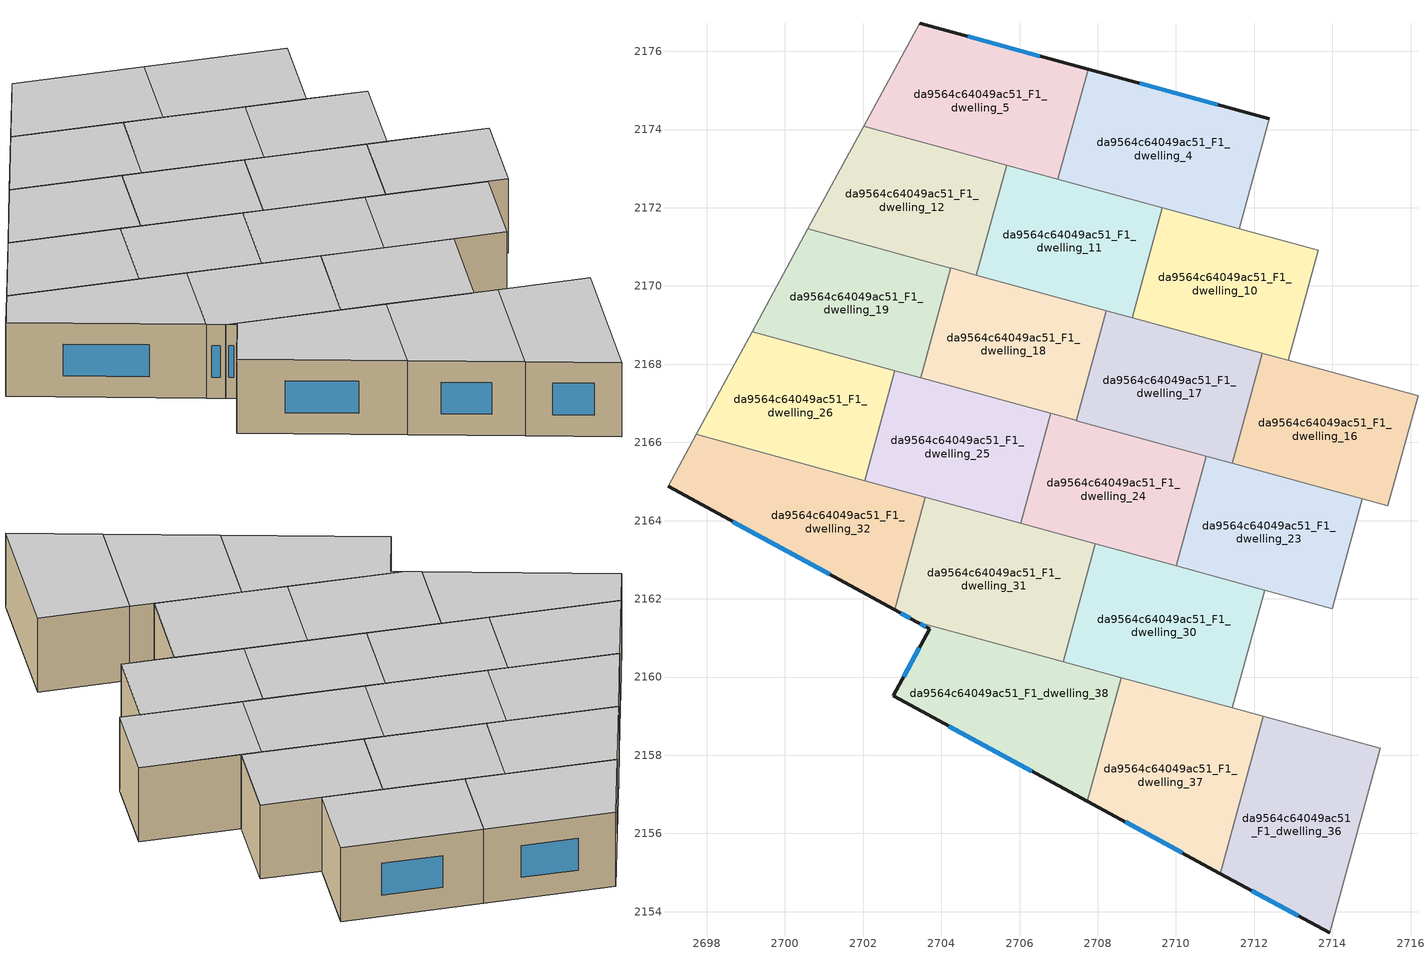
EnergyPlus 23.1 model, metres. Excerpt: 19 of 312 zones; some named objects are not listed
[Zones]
da9564c64049ac51_F1_dwelling_10
 floor to da9564c64049ac51_F0_dwelling_10 (EU_floor_Construction): 2713.63,2170.91 2712.86,2168.1 2708.88,2169.19 2709.65,2172 z3
 wall to da9564c64049ac51_F1_dwelling_9 (EU_wall_Construction): 2712.86,2168.1 2713.63,2170.91 z3:6
 wall to da9564c64049ac51_F1_dwelling_11 (EU_wall_Construction): 2709.65,2172 2708.88,2169.19 z3:6
 wall to da9564c64049ac51_F1_dwelling_17 (EU_wall_Construction): 2708.88,2169.19 2712.21,2168.28 z3:6
 wall to da9564c64049ac51_F1_dwelling_3 (EU_wall_Construction): 2713.63,2170.91 2711.62,2171.46 z3:6
 wall to da9564c64049ac51_F1_dwelling_16 (EU_wall_Construction): 2712.21,2168.28 2712.86,2168.1 z3:6
 wall to da9564c64049ac51_F1_dwelling_4 (EU_wall_Construction): 2711.62,2171.46 2709.65,2172 z3:6
 ceiling to da9564c64049ac51_F2_dwelling_10 (EU_floor_Construction): 2712.86,2168.1 2713.63,2170.91 2709.65,2172 2708.88,2169.19 z6
da9564c64049ac51_F1_dwelling_11
 floor to da9564c64049ac51_F0_dwelling_11 (EU_floor_Construction): 2709.65,2172 2708.88,2169.19 2704.9,2170.28 2705.67,2173.09 z3
 wall to da9564c64049ac51_F1_dwelling_12 (EU_wall_Construction): 2705.67,2173.09 2704.9,2170.28 z3:6
 wall to da9564c64049ac51_F1_dwelling_18 (EU_wall_Construction): 2704.9,2170.28 2708.22,2169.37 z3:6
 wall to da9564c64049ac51_F1_dwelling_4 (EU_wall_Construction): 2709.65,2172 2706.98,2172.73 z3:6
 wall to da9564c64049ac51_F1_dwelling_17 (EU_wall_Construction): 2708.22,2169.37 2708.88,2169.19 z3:6
 wall to da9564c64049ac51_F1_dwelling_5 (EU_wall_Construction): 2706.98,2172.73 2705.67,2173.09 z3:6
 ceiling to da9564c64049ac51_F2_dwelling_11 (EU_floor_Construction): 2708.88,2169.19 2709.65,2172 2705.67,2173.09 2704.9,2170.28 z6
da9564c64049ac51_F1_dwelling_12
 floor to da9564c64049ac51_F0_dwelling_12 (EU_floor_Construction): 2705.67,2173.09 2704.9,2170.28 2700.59,2171.46 2702.01,2174.09 z3
 wall adiabatic (EU_wall_Construction): 2702.01,2174.09 2700.59,2171.46 z3:6
 wall to da9564c64049ac51_F1_dwelling_19 (EU_wall_Construction): 2700.59,2171.46 2704.24,2170.46 z3:6
 wall to da9564c64049ac51_F1_dwelling_5 (EU_wall_Construction): 2705.67,2173.09 2702.01,2174.09 z3:6
 wall to da9564c64049ac51_F1_dwelling_18 (EU_wall_Construction): 2704.24,2170.46 2704.9,2170.28 z3:6
 ceiling to da9564c64049ac51_F2_dwelling_12 (EU_floor_Construction): 2704.9,2170.28 2705.67,2173.09 2702.01,2174.09 2700.59,2171.46 z6
da9564c64049ac51_F1_dwelling_16
 floor to da9564c64049ac51_F0_dwelling_16 (EU_floor_Construction): 2716.19,2167.19 2715.42,2164.38 2711.44,2165.47 2712.21,2168.28 z3
 wall to da9564c64049ac51_F1_dwelling_15 (EU_wall_Construction): 2715.42,2164.38 2716.19,2167.19 z3:6
 wall to da9564c64049ac51_F1_dwelling_17 (EU_wall_Construction): 2712.21,2168.28 2711.44,2165.47 z3:6
 wall to da9564c64049ac51_F1_dwelling_23 (EU_wall_Construction): 2711.44,2165.47 2714.76,2164.56 z3:6
 wall to da9564c64049ac51_F1_dwelling_9 (EU_wall_Construction): 2716.19,2167.19 2712.86,2168.1 z3:6
 wall to da9564c64049ac51_F1_dwelling_22 (EU_wall_Construction): 2714.76,2164.56 2715.42,2164.38 z3:6
 ceiling to da9564c64049ac51_F2_dwelling_16 (EU_floor_Construction): 2715.42,2164.38 2716.19,2167.19 2712.21,2168.28 2711.44,2165.47 z6
da9564c64049ac51_F1_dwelling_17
 floor to da9564c64049ac51_F0_dwelling_17 (EU_floor_Construction): 2712.21,2168.28 2711.44,2165.47 2707.45,2166.56 2708.22,2169.37 z3
 wall to da9564c64049ac51_F1_dwelling_18 (EU_wall_Construction): 2708.22,2169.37 2707.45,2166.56 z3:6
 wall to da9564c64049ac51_F1_dwelling_24 (EU_wall_Construction): 2707.45,2166.56 2710.78,2165.65 z3:6
 wall to da9564c64049ac51_F1_dwelling_23 (EU_wall_Construction): 2710.78,2165.65 2711.44,2165.47 z3:6
 ceiling to da9564c64049ac51_F2_dwelling_17 (EU_floor_Construction): 2711.44,2165.47 2712.21,2168.28 2708.22,2169.37 2707.45,2166.56 z6
da9564c64049ac51_F1_dwelling_18
 floor to da9564c64049ac51_F0_dwelling_18 (EU_floor_Construction): 2708.22,2169.37 2707.45,2166.56 2703.47,2167.65 2704.24,2170.46 z3
 wall to da9564c64049ac51_F1_dwelling_19 (EU_wall_Construction): 2704.24,2170.46 2703.47,2167.65 z3:6
 wall to da9564c64049ac51_F1_dwelling_25 (EU_wall_Construction): 2703.47,2167.65 2706.79,2166.74 z3:6
 wall to da9564c64049ac51_F1_dwelling_24 (EU_wall_Construction): 2706.79,2166.74 2707.45,2166.56 z3:6
 ceiling to da9564c64049ac51_F2_dwelling_18 (EU_floor_Construction): 2707.45,2166.56 2708.22,2169.37 2704.24,2170.46 2703.47,2167.65 z6
da9564c64049ac51_F1_dwelling_19
 floor to da9564c64049ac51_F0_dwelling_19 (EU_floor_Construction): 2704.24,2170.46 2703.47,2167.65 2699.16,2168.83 2700.59,2171.46 z3
 wall adiabatic (EU_wall_Construction): 2700.59,2171.46 2699.16,2168.83 z3:6
 wall to da9564c64049ac51_F1_dwelling_26 (EU_wall_Construction): 2699.16,2168.83 2702.81,2167.83 z3:6
 wall to da9564c64049ac51_F1_dwelling_25 (EU_wall_Construction): 2702.81,2167.83 2703.47,2167.65 z3:6
 ceiling to da9564c64049ac51_F2_dwelling_19 (EU_floor_Construction): 2703.47,2167.65 2704.24,2170.46 2700.59,2171.46 2699.16,2168.83 z6
da9564c64049ac51_F1_dwelling_23
 floor to da9564c64049ac51_F0_dwelling_23 (EU_floor_Construction): 2714.76,2164.56 2713.99,2161.75 2710.01,2162.84 2710.78,2165.65 z3
 wall to da9564c64049ac51_F1_dwelling_22 (EU_wall_Construction): 2713.99,2161.75 2714.76,2164.56 z3:6
 wall to da9564c64049ac51_F1_dwelling_24 (EU_wall_Construction): 2710.78,2165.65 2710.01,2162.84 z3:6
 wall to da9564c64049ac51_F1_dwelling_30 (EU_wall_Construction): 2710.01,2162.84 2712.27,2162.22 z3:6
 wall to da9564c64049ac51_F1_dwelling_29 (EU_wall_Construction): 2712.27,2162.22 2713.99,2161.75 z3:6
 ceiling to da9564c64049ac51_F2_dwelling_23 (EU_floor_Construction): 2713.99,2161.75 2714.76,2164.56 2710.78,2165.65 2710.01,2162.84 z6
da9564c64049ac51_F1_dwelling_24
 floor to da9564c64049ac51_F0_dwelling_24 (EU_floor_Construction): 2710.78,2165.65 2710.01,2162.84 2706.03,2163.93 2706.79,2166.74 z3
 wall to da9564c64049ac51_F1_dwelling_25 (EU_wall_Construction): 2706.79,2166.74 2706.03,2163.93 z3:6
 wall to da9564c64049ac51_F1_dwelling_31 (EU_wall_Construction): 2706.03,2163.93 2707.94,2163.41 z3:6
 wall to da9564c64049ac51_F1_dwelling_30 (EU_wall_Construction): 2707.94,2163.41 2710.01,2162.84 z3:6
 ceiling to da9564c64049ac51_F2_dwelling_24 (EU_floor_Construction): 2710.01,2162.84 2710.78,2165.65 2706.79,2166.74 2706.03,2163.93 z6
da9564c64049ac51_F1_dwelling_25
 floor to da9564c64049ac51_F0_dwelling_25 (EU_floor_Construction): 2706.79,2166.74 2706.03,2163.93 2702.04,2165.02 2702.81,2167.83 z3
 wall to da9564c64049ac51_F1_dwelling_26 (EU_wall_Construction): 2702.81,2167.83 2702.04,2165.02 z3:6
 wall to da9564c64049ac51_F1_dwelling_32 (EU_wall_Construction): 2702.04,2165.02 2703.59,2164.6 z3:6
 wall to da9564c64049ac51_F1_dwelling_31 (EU_wall_Construction): 2703.59,2164.6 2706.03,2163.93 z3:6
 ceiling to da9564c64049ac51_F2_dwelling_25 (EU_floor_Construction): 2706.03,2163.93 2706.79,2166.74 2702.81,2167.83 2702.04,2165.02 z6
da9564c64049ac51_F1_dwelling_26
 floor to da9564c64049ac51_F0_dwelling_26 (EU_floor_Construction): 2702.81,2167.83 2702.04,2165.02 2697.73,2166.2 2699.16,2168.83 z3
 wall adiabatic (EU_wall_Construction): 2699.16,2168.83 2697.73,2166.2 z3:6
 wall to da9564c64049ac51_F1_dwelling_32 (EU_wall_Construction): 2697.73,2166.2 2702.04,2165.02 z3:6
 ceiling to da9564c64049ac51_F2_dwelling_26 (EU_floor_Construction): 2702.04,2165.02 2702.81,2167.83 2699.16,2168.83 2697.73,2166.2 z6
da9564c64049ac51_F1_dwelling_30
 floor to da9564c64049ac51_F0_dwelling_30 (EU_floor_Construction): 2712.27,2162.22 2711.44,2159.21 2707.11,2160.39 2707.94,2163.41 z3
 wall to da9564c64049ac51_F1_dwelling_29 (EU_wall_Construction): 2711.44,2159.21 2712.27,2162.22 z3:6
 wall to da9564c64049ac51_F1_dwelling_31 (EU_wall_Construction): 2707.94,2163.41 2707.11,2160.39 z3:6
 wall to da9564c64049ac51_F1_dwelling_37 (EU_wall_Construction): 2708.6,2159.99 2711.44,2159.21 z3:6
 wall to da9564c64049ac51_F1_dwelling_38 (EU_wall_Construction): 2707.11,2160.39 2708.6,2159.99 z3:6
 ceiling to da9564c64049ac51_F2_dwelling_30 (EU_floor_Construction): 2711.44,2159.21 2712.27,2162.22 2707.94,2163.41 2707.11,2160.39 z6
da9564c64049ac51_F1_dwelling_31
 floor to da9564c64049ac51_F0_dwelling_31 (EU_floor_Construction): 2707.94,2163.41 2707.11,2160.39 2703.36,2161.42 2702.81,2161.72 2703.59,2164.6 z3
 wall outside (EU_wall_Construction): 2702.81,2161.72 2703.36,2161.42 z3:6
 wall to da9564c64049ac51_F1_dwelling_32 (EU_wall_Construction): 2703.59,2164.6 2702.81,2161.72 z3:6
 wall to da9564c64049ac51_F1_dwelling_38 (EU_wall_Construction): 2703.36,2161.42 2707.11,2160.39 z3:6
 window (EU_Window_Construction): 2702.97,2161.64 2703.21,2161.51 z3.86:5.14
 ceiling to da9564c64049ac51_F2_dwelling_31 (EU_floor_Construction): 2707.11,2160.39 2707.94,2163.41 2703.59,2164.6 2702.81,2161.72 2703.36,2161.42 z6
da9564c64049ac51_F1_dwelling_32
 floor to da9564c64049ac51_F0_dwelling_32 (EU_floor_Construction): 2703.59,2164.6 2702.81,2161.72 2697.01,2164.88 2697.73,2166.2 z3
 wall outside (EU_wall_Construction): 2697.01,2164.88 2702.81,2161.72 z3:6
 wall adiabatic (EU_wall_Construction): 2697.73,2166.2 2697.01,2164.88 z3:6
 window (EU_Window_Construction): 2698.67,2163.98 2701.15,2162.63 z3.86:5.14
 ceiling to da9564c64049ac51_F2_dwelling_32 (EU_floor_Construction): 2702.81,2161.72 2703.59,2164.6 2697.73,2166.2 2697.01,2164.88 z6
da9564c64049ac51_F1_dwelling_36
 floor to da9564c64049ac51_F0_dwelling_36 (EU_floor_Construction): 2715.22,2158.17 2713.93,2153.46 2711.13,2154.98 2712.23,2158.99 z3
 wall outside (EU_wall_Construction): 2711.13,2154.98 2713.93,2153.46 z3:6
 wall to da9564c64049ac51_F1_dwelling_35 (EU_wall_Construction): 2713.93,2153.46 2715.22,2158.17 z3:6
 wall to da9564c64049ac51_F1_dwelling_37 (EU_wall_Construction): 2712.23,2158.99 2711.13,2154.98 z3:6
 wall to da9564c64049ac51_F1_dwelling_29 (EU_wall_Construction): 2715.22,2158.17 2712.23,2158.99 z3:6
 window (EU_Window_Construction): 2711.93,2154.54 2713.13,2153.89 z3.86:5.14
 ceiling to da9564c64049ac51_F2_dwelling_36 (EU_floor_Construction): 2713.93,2153.46 2715.22,2158.17 2712.23,2158.99 2711.13,2154.98 z6
da9564c64049ac51_F1_dwelling_37
 floor to da9564c64049ac51_F0_dwelling_37 (EU_floor_Construction): 2712.23,2158.99 2711.13,2154.98 2707.73,2156.82 2708.6,2159.99 z3
 wall outside (EU_wall_Construction): 2707.73,2156.82 2711.13,2154.98 z3:6
 wall to da9564c64049ac51_F1_dwelling_38 (EU_wall_Construction): 2708.6,2159.99 2707.73,2156.82 z3:6
 wall to da9564c64049ac51_F1_dwelling_29 (EU_wall_Construction): 2712.23,2158.99 2711.44,2159.21 z3:6
 window (EU_Window_Construction): 2708.7,2156.3 2710.16,2155.5 z3.86:5.14
 ceiling to da9564c64049ac51_F2_dwelling_37 (EU_floor_Construction): 2711.13,2154.98 2712.23,2158.99 2708.6,2159.99 2707.73,2156.82 z6
da9564c64049ac51_F1_dwelling_38
 floor to da9564c64049ac51_F0_dwelling_38 (EU_floor_Construction): 2708.6,2159.99 2707.73,2156.82 2702.77,2159.52 2703.71,2161.24 2703.36,2161.42 z3
 wall outside (EU_wall_Construction): 2703.36,2161.42 2703.71,2161.24 2702.77,2159.52 2707.73,2156.82 z3:6
 window (EU_Window_Construction): 2704.19,2158.75 2706.31,2157.59 / 2703.44,2160.74 2703.04,2160.01 / 2703.46,2161.37 2703.61,2161.29 z3.86:5.14
 ceiling to da9564c64049ac51_F2_dwelling_38 (EU_floor_Construction): 2707.73,2156.82 2708.6,2159.99 2703.36,2161.42 2703.71,2161.24 2702.77,2159.52 z6
da9564c64049ac51_F1_dwelling_4
 floor to da9564c64049ac51_F0_dwelling_4 (EU_floor_Construction): 2712.39,2174.27 2711.62,2171.46 2706.98,2172.73 2707.75,2175.54 z3
 wall outside (EU_wall_Construction): 2712.39,2174.27 2707.75,2175.54 z3:6
 wall to da9564c64049ac51_F1_dwelling_3 (EU_wall_Construction): 2711.62,2171.46 2712.39,2174.27 z3:6
 wall to da9564c64049ac51_F1_dwelling_5 (EU_wall_Construction): 2707.75,2175.54 2706.98,2172.73 z3:6
 window (EU_Window_Construction): 2711.07,2174.63 2709.08,2175.18 z3.86:5.14
 ceiling to da9564c64049ac51_F2_dwelling_4 (EU_floor_Construction): 2711.62,2171.46 2712.39,2174.27 2707.75,2175.54 2706.98,2172.73 z6
da9564c64049ac51_F1_dwelling_5
 floor to da9564c64049ac51_F0_dwelling_5 (EU_floor_Construction): 2707.75,2175.54 2706.98,2172.73 2702.01,2174.09 2703.45,2176.72 z3
 wall outside (EU_wall_Construction): 2707.75,2175.54 2703.45,2176.72 z3:6
 wall adiabatic (EU_wall_Construction): 2703.45,2176.72 2702.01,2174.09 z3:6
 window (EU_Window_Construction): 2706.52,2175.88 2704.68,2176.39 z3.86:5.14
 ceiling to da9564c64049ac51_F2_dwelling_5 (EU_floor_Construction): 2706.98,2172.73 2707.75,2175.54 2703.45,2176.72 2702.01,2174.09 z6
[Building]
EU S2 Campaign: North Axis=0; Terrain=City; Solar Distribution=FullExterior
[Site:Location]
Helsinki-Vantaa.AP: Latitude=60.317; Longitude=24.963; Time Zone=2; Elevation=54.6
[SizingPeriod:WeatherFileDays]
AnnualSizingPeriod: Begin Month=1; Begin Day of Month=1; End Month=12; End Day of Month=31; Day of Week for Start Day=Monday; Use Weather File Daylight Saving Period=No; Use Weather File Rain and Snow Indicators=No
[MATERIAL]
EU_InternalMass_Material: Roughness=MediumRough; Thickness=0.1; Conductivity=1; Density=1800; Specific Heat=900; Thermal Absorptance=0.9; Solar Absorptance=0.7; Visible Absorptance=0.7
[MATERIAL:NOMASS] Roughness=MediumRough; Thermal Absorptance=0.9; Solar Absorptance=0.7; Visible Absorptance=0.7
Name | Thermal Resistance
EU_wall_NoMass | 5.91765
EU_floor_NoMass | 6.2875
[WINDOWMATERIAL:SIMPLEGLAZINGSYSTEM]
EU_Window_SimpleGlazing: UFactor=0.994035; Solar Heat Gain Coefficient=0.7; Visible Transmittance=0.7
[CONSTRUCTION]
EU_wall_Construction: EU_wall_NoMass
EU_floor_Construction: EU_floor_NoMass
EU_Window_Construction: EU_Window_SimpleGlazing
EU_InternalMass_Construction: EU_InternalMass_Material
[ZONE] Type=1; Multiplier=1; Ceiling Height=autocalculate; Floor Area=autocalculate; Part of Total Floor Area=Yes
Name | Volume
da9564c64049ac51_F1_dwelling_10 | 36.0784
da9564c64049ac51_F1_dwelling_11 | 36.0806
da9564c64049ac51_F1_dwelling_12 | 36.0828
da9564c64049ac51_F1_dwelling_16 | 36.0857
da9564c64049ac51_F1_dwelling_17 | 36.0798
da9564c64049ac51_F1_dwelling_18; da9564c64049ac51_F1_dwelling_24 | 36.082
da9564c64049ac51_F1_dwelling_19 | 36.0769
da9564c64049ac51_F1_dwelling_23; da9564c64049ac51_F1_dwelling_25 | 36.0791
da9564c64049ac51_F1_dwelling_26 | 36.0732
da9564c64049ac51_F1_dwelling_30; da9564c64049ac51_F1_dwelling_4 | 42.0872
da9564c64049ac51_F1_dwelling_31 | 42.093
da9564c64049ac51_F1_dwelling_32 | 42.0959
da9564c64049ac51_F1_dwelling_36 | 42.1003
da9564c64049ac51_F1_dwelling_37 | 42.0967
da9564c64049ac51_F1_dwelling_38 | 42.09375
da9564c64049ac51_F1_dwelling_5 | 42.0886
[INTERNALMASS] Construction=EU_InternalMass_Construction
Name | Zone or ZoneList | Surface Area
da9564c64049ac51_F1_dwelling_4_EU_InternalMass | da9564c64049ac51_F1_dwelling_4 | 14.0291
da9564c64049ac51_F1_dwelling_5_EU_InternalMass | da9564c64049ac51_F1_dwelling_5 | 14.0296
da9564c64049ac51_F1_dwelling_10_EU_InternalMass | da9564c64049ac51_F1_dwelling_10 | 12.0265
da9564c64049ac51_F1_dwelling_11_EU_InternalMass | da9564c64049ac51_F1_dwelling_11 | 12.0265
da9564c64049ac51_F1_dwelling_12_EU_InternalMass | da9564c64049ac51_F1_dwelling_12 | 12.0277
da9564c64049ac51_F1_dwelling_16_EU_InternalMass | da9564c64049ac51_F1_dwelling_16 | 12.0288
da9564c64049ac51_F1_dwelling_17_EU_InternalMass | da9564c64049ac51_F1_dwelling_17 | 12.0265
da9564c64049ac51_F1_dwelling_18_EU_InternalMass | da9564c64049ac51_F1_dwelling_18 | 12.0272
da9564c64049ac51_F1_dwelling_19_EU_InternalMass | da9564c64049ac51_F1_dwelling_19 | 12.0258
da9564c64049ac51_F1_dwelling_23_EU_InternalMass | da9564c64049ac51_F1_dwelling_23 | 12.0265
da9564c64049ac51_F1_dwelling_24_EU_InternalMass | da9564c64049ac51_F1_dwelling_24 | 12.0272
da9564c64049ac51_F1_dwelling_25_EU_InternalMass | da9564c64049ac51_F1_dwelling_25 | 12.0265
da9564c64049ac51_F1_dwelling_26_EU_InternalMass | da9564c64049ac51_F1_dwelling_26 | 12.0243
da9564c64049ac51_F1_dwelling_30_EU_InternalMass | da9564c64049ac51_F1_dwelling_30 | 14.0294
da9564c64049ac51_F1_dwelling_31_EU_InternalMass | da9564c64049ac51_F1_dwelling_31 | 14.0308
da9564c64049ac51_F1_dwelling_32_EU_InternalMass | da9564c64049ac51_F1_dwelling_32 | 14.032
da9564c64049ac51_F1_dwelling_36_EU_InternalMass | da9564c64049ac51_F1_dwelling_36 | 14.0335
da9564c64049ac51_F1_dwelling_37_EU_InternalMass | da9564c64049ac51_F1_dwelling_37 | 14.0321
da9564c64049ac51_F1_dwelling_38_EU_InternalMass | da9564c64049ac51_F1_dwelling_38 | 14.0313
[OTHEREQUIPMENT] Fuel Type=Electricity; Design Level Calculation Method=Watts/Area; Power per Zone Floor Area=1; Fraction Latent=0; Fraction Radiant=0; Fraction Lost=0; Carbon Dioxide Generation Rate=0; EndUse Subcategory=EU_Step8_InternalGains
Name | Zone or ZoneList or Space or SpaceList | Schedule
EU_Step8_InternalGain_da9564c64049ac51_F1_dwelling_4_f000 | da9564c64049ac51_F1_dwelling_4 | EU_Step8_GainSchedule_da9564c64049ac51_F1_dwelling_4_f000
EU_Step8_InternalGain_da9564c64049ac51_F1_dwelling_5_f000 | da9564c64049ac51_F1_dwelling_5 | EU_Step8_GainSchedule_da9564c64049ac51_F1_dwelling_5_f000
EU_Step8_InternalGain_da9564c64049ac51_F1_dwelling_10_f000 | da9564c64049ac51_F1_dwelling_10 | EU_Step8_GainSchedule_da9564c64049ac51_F1_dwelling_10_f000
EU_Step8_InternalGain_da9564c64049ac51_F1_dwelling_11_f000 | da9564c64049ac51_F1_dwelling_11 | EU_Step8_GainSchedule_da9564c64049ac51_F1_dwelling_11_f000
EU_Step8_InternalGain_da9564c64049ac51_F1_dwelling_12_f000 | da9564c64049ac51_F1_dwelling_12 | EU_Step8_GainSchedule_da9564c64049ac51_F1_dwelling_12_f000
EU_Step8_InternalGain_da9564c64049ac51_F1_dwelling_16_f000 | da9564c64049ac51_F1_dwelling_16 | EU_Step8_GainSchedule_da9564c64049ac51_F1_dwelling_16_f000
EU_Step8_InternalGain_da9564c64049ac51_F1_dwelling_17_f000 | da9564c64049ac51_F1_dwelling_17 | EU_Step8_GainSchedule_da9564c64049ac51_F1_dwelling_17_f000
EU_Step8_InternalGain_da9564c64049ac51_F1_dwelling_18_f000 | da9564c64049ac51_F1_dwelling_18 | EU_Step8_GainSchedule_da9564c64049ac51_F1_dwelling_18_f000
EU_Step8_InternalGain_da9564c64049ac51_F1_dwelling_19_f000 | da9564c64049ac51_F1_dwelling_19 | EU_Step8_GainSchedule_da9564c64049ac51_F1_dwelling_19_f000
EU_Step8_InternalGain_da9564c64049ac51_F1_dwelling_23_f000 | da9564c64049ac51_F1_dwelling_23 | EU_Step8_GainSchedule_da9564c64049ac51_F1_dwelling_23_f000
EU_Step8_InternalGain_da9564c64049ac51_F1_dwelling_24_f000 | da9564c64049ac51_F1_dwelling_24 | EU_Step8_GainSchedule_da9564c64049ac51_F1_dwelling_24_f000
EU_Step8_InternalGain_da9564c64049ac51_F1_dwelling_25_f000 | da9564c64049ac51_F1_dwelling_25 | EU_Step8_GainSchedule_da9564c64049ac51_F1_dwelling_25_f000
EU_Step8_InternalGain_da9564c64049ac51_F1_dwelling_26_f000 | da9564c64049ac51_F1_dwelling_26 | EU_Step8_GainSchedule_da9564c64049ac51_F1_dwelling_26_f000
EU_Step8_InternalGain_da9564c64049ac51_F1_dwelling_30_f000 | da9564c64049ac51_F1_dwelling_30 | EU_Step8_GainSchedule_da9564c64049ac51_F1_dwelling_30_f000
EU_Step8_InternalGain_da9564c64049ac51_F1_dwelling_31_f000 | da9564c64049ac51_F1_dwelling_31 | EU_Step8_GainSchedule_da9564c64049ac51_F1_dwelling_31_f000
EU_Step8_InternalGain_da9564c64049ac51_F1_dwelling_32_f000 | da9564c64049ac51_F1_dwelling_32 | EU_Step8_GainSchedule_da9564c64049ac51_F1_dwelling_32_f000
EU_Step8_InternalGain_da9564c64049ac51_F1_dwelling_36_f000 | da9564c64049ac51_F1_dwelling_36 | EU_Step8_GainSchedule_da9564c64049ac51_F1_dwelling_36_f000
EU_Step8_InternalGain_da9564c64049ac51_F1_dwelling_37_f000 | da9564c64049ac51_F1_dwelling_37 | EU_Step8_GainSchedule_da9564c64049ac51_F1_dwelling_37_f000
EU_Step8_InternalGain_da9564c64049ac51_F1_dwelling_38_f000 | da9564c64049ac51_F1_dwelling_38 | EU_Step8_GainSchedule_da9564c64049ac51_F1_dwelling_38_f000
[ZONEVENTILATION:DESIGNFLOWRATE] Schedule=EU_AlwaysOn; Design Flow Rate Calculation Method=AirChanges/Hour; Air Changes per Hour=0.596421; Ventilation Type=Natural; Fan Pressure Rise=0; Fan Total Efficiency=1; Constant Term Coefficient=1; Temperature Term Coefficient=0; Velocity Term Coefficient=0; Velocity Squared Term Coefficient=0; Minimum Indoor Temperature=-100; Maximum Indoor Temperature=100; Delta Temperature=-100; Minimum Outdoor Temperature=-100; Maximum Outdoor Temperature=100; Maximum Wind Speed=40
Name | Zone or ZoneList or Space or SpaceList
EU_ConstantAir_da9564c64049ac51_F1_dwelling_4 | da9564c64049ac51_F1_dwelling_4
EU_ConstantAir_da9564c64049ac51_F1_dwelling_5 | da9564c64049ac51_F1_dwelling_5
EU_ConstantAir_da9564c64049ac51_F1_dwelling_10 | da9564c64049ac51_F1_dwelling_10
EU_ConstantAir_da9564c64049ac51_F1_dwelling_11 | da9564c64049ac51_F1_dwelling_11
EU_ConstantAir_da9564c64049ac51_F1_dwelling_12 | da9564c64049ac51_F1_dwelling_12
EU_ConstantAir_da9564c64049ac51_F1_dwelling_16 | da9564c64049ac51_F1_dwelling_16
EU_ConstantAir_da9564c64049ac51_F1_dwelling_17 | da9564c64049ac51_F1_dwelling_17
EU_ConstantAir_da9564c64049ac51_F1_dwelling_18 | da9564c64049ac51_F1_dwelling_18
EU_ConstantAir_da9564c64049ac51_F1_dwelling_19 | da9564c64049ac51_F1_dwelling_19
EU_ConstantAir_da9564c64049ac51_F1_dwelling_23 | da9564c64049ac51_F1_dwelling_23
EU_ConstantAir_da9564c64049ac51_F1_dwelling_24 | da9564c64049ac51_F1_dwelling_24
EU_ConstantAir_da9564c64049ac51_F1_dwelling_25 | da9564c64049ac51_F1_dwelling_25
EU_ConstantAir_da9564c64049ac51_F1_dwelling_26 | da9564c64049ac51_F1_dwelling_26
EU_ConstantAir_da9564c64049ac51_F1_dwelling_30 | da9564c64049ac51_F1_dwelling_30
EU_ConstantAir_da9564c64049ac51_F1_dwelling_31 | da9564c64049ac51_F1_dwelling_31
EU_ConstantAir_da9564c64049ac51_F1_dwelling_32 | da9564c64049ac51_F1_dwelling_32
EU_ConstantAir_da9564c64049ac51_F1_dwelling_36 | da9564c64049ac51_F1_dwelling_36
EU_ConstantAir_da9564c64049ac51_F1_dwelling_37 | da9564c64049ac51_F1_dwelling_37
EU_ConstantAir_da9564c64049ac51_F1_dwelling_38 | da9564c64049ac51_F1_dwelling_38
[HVACTEMPLATE:ZONE:IDEALLOADSAIRSYSTEM] System Availability Schedule=EU_AlwaysOn; Maximum Heating Supply Air Temperature=50; Minimum Cooling Supply Air Temperature=13; Maximum Heating Supply Air Humidity Ratio=0.0156; Minimum Cooling Supply Air Humidity Ratio=0.0077; Heating Limit=NoLimit; Cooling Limit=NoLimit; Heating Availability Schedule=EU_AlwaysOn; Cooling Availability Schedule=EU_CoolingOff; Dehumidification Control Type=ConstantSensibleHeatRatio; Cooling Sensible Heat Ratio=0.7; Dehumidification Setpoint=60; Humidification Control Type=None; Humidification Setpoint=30; Outdoor Air Method=None; Outdoor Air Flow Rate per Person=0.00944; Outdoor Air Flow Rate per Zone Floor Area=0; Outdoor Air Flow Rate per Zone=0; Demand Controlled Ventilation Type=None; Outdoor Air Economizer Type=NoEconomizer; Heat Recovery Type=None; Sensible Heat Recovery Effectiveness=0.7; Latent Heat Recovery Effectiveness=0.65
Name | Template Thermostat
da9564c64049ac51_F1_dwelling_4 | EU_HeatOnly_da9564c64049ac51_F1_dwelling_4
da9564c64049ac51_F1_dwelling_5 | EU_HeatOnly_da9564c64049ac51_F1_dwelling_5
da9564c64049ac51_F1_dwelling_10 | EU_HeatOnly_da9564c64049ac51_F1_dwelling_10
da9564c64049ac51_F1_dwelling_11 | EU_HeatOnly_da9564c64049ac51_F1_dwelling_11
da9564c64049ac51_F1_dwelling_12 | EU_HeatOnly_da9564c64049ac51_F1_dwelling_12
da9564c64049ac51_F1_dwelling_16 | EU_HeatOnly_da9564c64049ac51_F1_dwelling_16
da9564c64049ac51_F1_dwelling_17 | EU_HeatOnly_da9564c64049ac51_F1_dwelling_17
da9564c64049ac51_F1_dwelling_18 | EU_HeatOnly_da9564c64049ac51_F1_dwelling_18
da9564c64049ac51_F1_dwelling_19 | EU_HeatOnly_da9564c64049ac51_F1_dwelling_19
da9564c64049ac51_F1_dwelling_23 | EU_HeatOnly_da9564c64049ac51_F1_dwelling_23
da9564c64049ac51_F1_dwelling_24 | EU_HeatOnly_da9564c64049ac51_F1_dwelling_24
da9564c64049ac51_F1_dwelling_25 | EU_HeatOnly_da9564c64049ac51_F1_dwelling_25
da9564c64049ac51_F1_dwelling_26 | EU_HeatOnly_da9564c64049ac51_F1_dwelling_26
da9564c64049ac51_F1_dwelling_30 | EU_HeatOnly_da9564c64049ac51_F1_dwelling_30
da9564c64049ac51_F1_dwelling_31 | EU_HeatOnly_da9564c64049ac51_F1_dwelling_31
da9564c64049ac51_F1_dwelling_32 | EU_HeatOnly_da9564c64049ac51_F1_dwelling_32
da9564c64049ac51_F1_dwelling_36 | EU_HeatOnly_da9564c64049ac51_F1_dwelling_36
da9564c64049ac51_F1_dwelling_37 | EU_HeatOnly_da9564c64049ac51_F1_dwelling_37
da9564c64049ac51_F1_dwelling_38 | EU_HeatOnly_da9564c64049ac51_F1_dwelling_38
[SIZING:ZONE] Zone Cooling Design Supply Air Temperature Input Method=SupplyAirTemperature; Zone Cooling Design Supply Air Temperature=13; Zone Heating Design Supply Air Temperature Input Method=SupplyAirTemperature; Zone Heating Design Supply Air Temperature=50; Zone Cooling Design Supply Air Humidity Ratio=0.008; Zone Heating Design Supply Air Humidity Ratio=0.008; Cooling Design Air Flow Method=DesignDay; Cooling Design Air Flow Rate=0; Cooling Minimum Air Flow per Zone Floor Area=0.000762; Cooling Minimum Air Flow=0; Cooling Minimum Air Flow Fraction=0.2; Heating Design Air Flow Method=DesignDay; Heating Design Air Flow Rate=0; Heating Maximum Air Flow per Zone Floor Area=0.002032; Heating Maximum Air Flow=0.141576; Heating Maximum Air Flow Fraction=0.3; Account for Dedicated Outdoor Air System=No; Dedicated Outdoor Air System Control Strategy=NeutralSupplyAir; Dedicated Outdoor Air Low Setpoint Temperature for Design=autosize; Dedicated Outdoor Air High Setpoint Temperature for Design=autosize; Zone Load Sizing Method=Sensible Load Only No Latent Load; Zone Latent Cooling Design Supply Air Humidity Ratio Input Method=HumidityRatioDifference; Zone Cooling Design Supply Air Humidity Ratio Difference=0.005; Zone Latent Heating Design Supply Air Humidity Ratio Input Method=HumidityRatioDifference; Zone Humidification Design Supply Air Humidity Ratio Difference=0.005
da9564c64049ac51_F1_dwelling_4; da9564c64049ac51_F1_dwelling_5; da9564c64049ac51_F1_dwelling_10; da9564c64049ac51_F1_dwelling_11; da9564c64049ac51_F1_dwelling_12; da9564c64049ac51_F1_dwelling_16; da9564c64049ac51_F1_dwelling_17; da9564c64049ac51_F1_dwelling_18; da9564c64049ac51_F1_dwelling_19; da9564c64049ac51_F1_dwelling_23; da9564c64049ac51_F1_dwelling_24; da9564c64049ac51_F1_dwelling_25; da9564c64049ac51_F1_dwelling_26; da9564c64049ac51_F1_dwelling_30; da9564c64049ac51_F1_dwelling_31; da9564c64049ac51_F1_dwelling_32; da9564c64049ac51_F1_dwelling_36; da9564c64049ac51_F1_dwelling_37; da9564c64049ac51_F1_dwelling_38
[SCHEDULE:CONSTANT]
Name | Hourly Value
EU_AlwaysOn | 1
EU_CoolingOff | 0
[SCHEDULE:FILE] Column Number=1; Rows to Skip at Top=0; Number of Hours of Data=8760; Column Separator=Comma; Interpolate to Timestep=No; Minutes per Item=60; Adjust Schedule for Daylight Savings=Yes
Name | File
EU_Step8_GainSchedule_da9564c64049ac51_F1_dwelling_4_f000 | ../../schedules/da9564c64049ac51/da9564c64049ac51_F1_dwelling_4_f000_gain.csv
EU_Step8_GainSchedule_da9564c64049ac51_F1_dwelling_5_f000 | ../../schedules/da9564c64049ac51/da9564c64049ac51_F1_dwelling_5_f000_gain.csv
EU_Step8_GainSchedule_da9564c64049ac51_F1_dwelling_10_f000 | ../../schedules/da9564c64049ac51/da9564c64049ac51_F1_dwelling_10_f000_gain.csv
EU_Step8_GainSchedule_da9564c64049ac51_F1_dwelling_11_f000 | ../../schedules/da9564c64049ac51/da9564c64049ac51_F1_dwelling_11_f000_gain.csv
EU_Step8_GainSchedule_da9564c64049ac51_F1_dwelling_12_f000 | ../../schedules/da9564c64049ac51/da9564c64049ac51_F1_dwelling_12_f000_gain.csv
EU_Step8_GainSchedule_da9564c64049ac51_F1_dwelling_16_f000 | ../../schedules/da9564c64049ac51/da9564c64049ac51_F1_dwelling_16_f000_gain.csv
EU_Step8_GainSchedule_da9564c64049ac51_F1_dwelling_17_f000 | ../../schedules/da9564c64049ac51/da9564c64049ac51_F1_dwelling_17_f000_gain.csv
EU_Step8_GainSchedule_da9564c64049ac51_F1_dwelling_18_f000 | ../../schedules/da9564c64049ac51/da9564c64049ac51_F1_dwelling_18_f000_gain.csv
EU_Step8_GainSchedule_da9564c64049ac51_F1_dwelling_19_f000 | ../../schedules/da9564c64049ac51/da9564c64049ac51_F1_dwelling_19_f000_gain.csv
EU_Step8_GainSchedule_da9564c64049ac51_F1_dwelling_23_f000 | ../../schedules/da9564c64049ac51/da9564c64049ac51_F1_dwelling_23_f000_gain.csv
EU_Step8_GainSchedule_da9564c64049ac51_F1_dwelling_24_f000 | ../../schedules/da9564c64049ac51/da9564c64049ac51_F1_dwelling_24_f000_gain.csv
EU_Step8_GainSchedule_da9564c64049ac51_F1_dwelling_25_f000 | ../../schedules/da9564c64049ac51/da9564c64049ac51_F1_dwelling_25_f000_gain.csv
EU_Step8_GainSchedule_da9564c64049ac51_F1_dwelling_26_f000 | ../../schedules/da9564c64049ac51/da9564c64049ac51_F1_dwelling_26_f000_gain.csv
EU_Step8_GainSchedule_da9564c64049ac51_F1_dwelling_30_f000 | ../../schedules/da9564c64049ac51/da9564c64049ac51_F1_dwelling_30_f000_gain.csv
EU_Step8_GainSchedule_da9564c64049ac51_F1_dwelling_31_f000 | ../../schedules/da9564c64049ac51/da9564c64049ac51_F1_dwelling_31_f000_gain.csv
EU_Step8_GainSchedule_da9564c64049ac51_F1_dwelling_32_f000 | ../../schedules/da9564c64049ac51/da9564c64049ac51_F1_dwelling_32_f000_gain.csv
EU_Step8_GainSchedule_da9564c64049ac51_F1_dwelling_36_f000 | ../../schedules/da9564c64049ac51/da9564c64049ac51_F1_dwelling_36_f000_gain.csv
EU_Step8_GainSchedule_da9564c64049ac51_F1_dwelling_37_f000 | ../../schedules/da9564c64049ac51/da9564c64049ac51_F1_dwelling_37_f000_gain.csv
EU_Step8_GainSchedule_da9564c64049ac51_F1_dwelling_38_f000 | ../../schedules/da9564c64049ac51/da9564c64049ac51_F1_dwelling_38_f000_gain.csv
